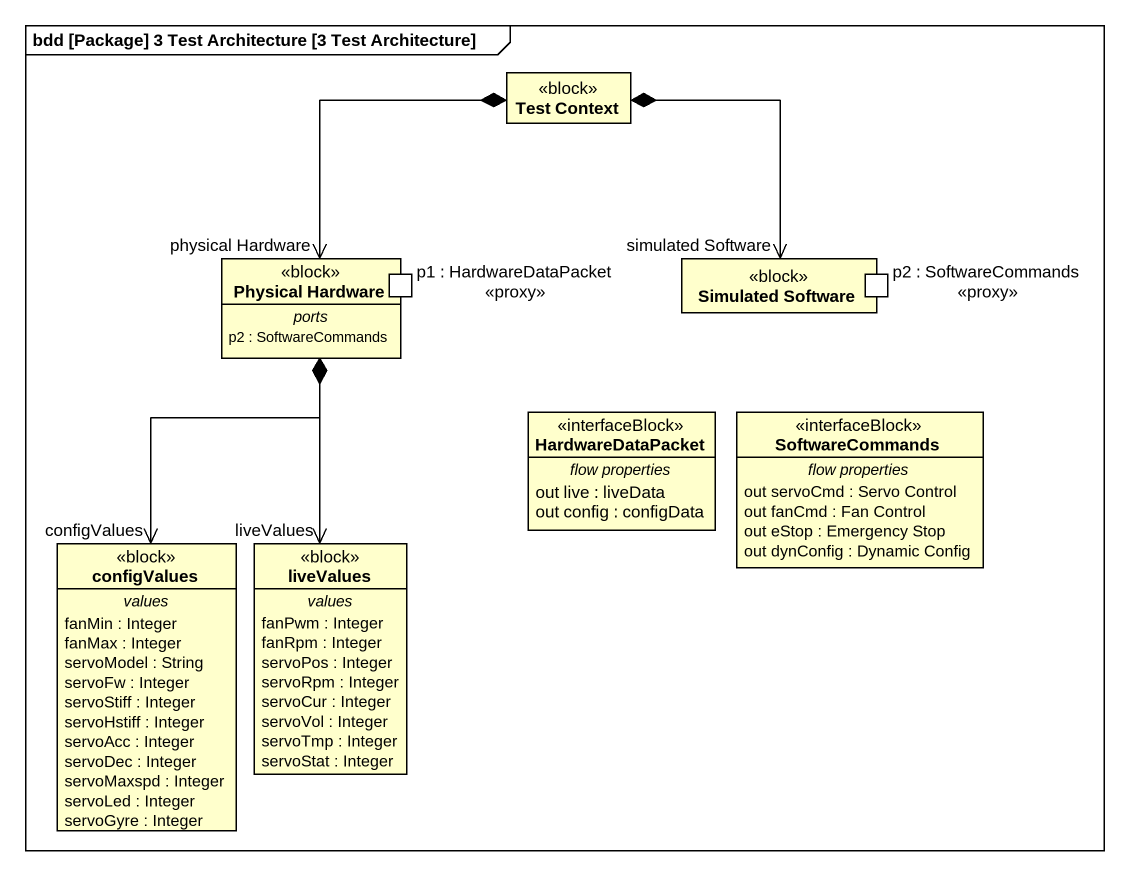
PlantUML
@startuml
mainframe bdd [Package] 3 Test Architecture [3 Test Architecture]
allowmixing
hide circle
hide empty members
class "Test Context" as Test_Context <<block>>
class "Physical Hardware" as Physical_Hardware <<block>> {
  -- ports --
  p2 : SoftwareCommands
  -- ports --
  p1 : HardwareDataPacket <<proxy>>
}
rectangle "Simulated Software" as Simulated_Software <<block>> {
  port "p2 : SoftwareCommands <<proxy>>" as p2_SoftwareCommands_proxy
}
class HardwareDataPacket <<interfaceBlock>> {
  -- flow properties --
  out live : liveData
  out config : configData
}
class SoftwareCommands <<interfaceBlock>> {
  -- flow properties --
  out servoCmd : Servo Control
  out fanCmd : Fan Control
  out eStop : Emergency Stop
  out dynConfig : Dynamic Config
}
class configValues <<block>> {
  -- values --
  fanMin : Integer
  fanMax : Integer
  servoModel : String
  servoFw : Integer
  servoStiff : Integer
  servoHstiff : Integer
  servoAcc : Integer
  servoDec : Integer
  servoMaxspd : Integer
  servoLed : Integer
  servoGyre : Integer
}
class liveValues <<block>> {
  -- values --
  fanPwm : Integer
  fanRpm : Integer
  servoPos : Integer
  servoRpm : Integer
  servoCur : Integer
  servoVol : Integer
  servoTmp : Integer
  servoStat : Integer
}
Test_Context *--> "physical Hardware" Physical_Hardware
Test_Context *--> "simulated Software" Simulated_Software
Physical_Hardware *--> "configValues" configValues
Physical_Hardware *--> "liveValues" liveValues
@enduml
